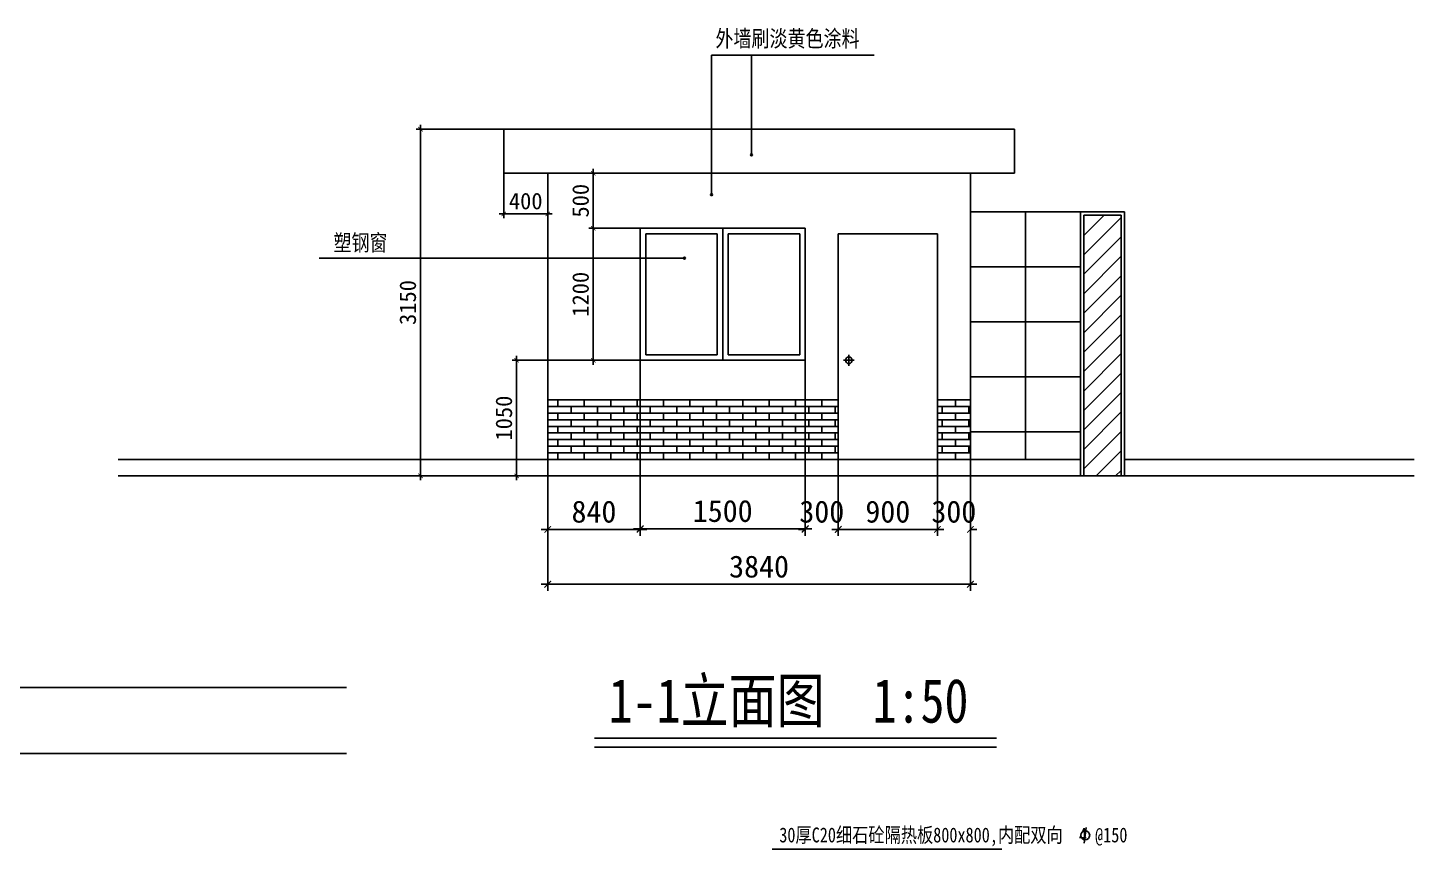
# Model space of a CAD drawing. Extents: x -747684 to -328837, y -438585 to -235181.
# Drawn here: x -341436 to -328837, y -243020 to -235555 of the extents above; entities that cross this region are included whole.
import ezdxf

# ---------------------------------------------------------------- set-up
doc = ezdxf.new("R2010")
doc.units = 0
doc.header["$LTSCALE"] = 100
doc.header["$MEASUREMENT"] = 0
doc.layers.get('0').update_dxf_attribs({"linetype": 'CONTINUOUS'})
doc.layers.get('DEFPOINTS').update_dxf_attribs({"linetype": 'CONTINUOUS'})
doc.layers.add('INSERT', color=7, linetype='CONTINUOUS')
doc.styles.get("Standard").update_dxf_attribs({"font": 'SimSun.ttf'})

# ---------------------------------------------------------------- blocks, each defined once
blk = doc.blocks.new('_ARCHTICK')
at = {"color": 0, "linetype": 'BYBLOCK', "const_width": 0.15}
blk.add_lwpolyline([(-0.5, -0.5), (0.5, 0.5)], dxfattribs=at)

msp = doc.modelspace()

# ---------------------------------------------------------------- linework, layer by layer
at = {"color": 2, "linetype": 'BYBLOCK'}
for p, q in [((-337867, -236437), (-337867, -239667)), ((-337111, -236477), (-337907, -236477)), ((-336297, -237417), (-336297, -236837)), ((-337111, -236877), (-337111, -237286)), ((-336711, -236877), (-336711, -237286)), ((-335708, -236877), (-336337, -236877)), ((-337151, -237246), (-336671, -237246)), ((-336297, -237337), (-336297, -238617)), ((-335871, -237377), (-336337, -237377)), ((-335871, -237377), (-336337, -237377)), ((-336297, -238577), (-337034, -238577)), ((-336994, -238537), (-336994, -239667)), ((-335871, -238577), (-336337, -238577)), ((-335871, -238527), (-335871, -240167)), ((-334371, -238527), (-334371, -240167)), ((-336711, -239417), (-336711, -240672)), ((-334071, -239477), (-334071, -240173)), ((-333171, -239477), (-333171, -240173)), ((-332871, -239477), (-332871, -240672)), ((-337111, -239627), (-337907, -239627)), ((-336297, -239627), (-337034, -239627)), ((-335811, -240113), (-336771, -240113)), ((-336711, -240107), (-336711, -240173)), ((-335931, -240107), (-334311, -240107)), ((-335871, -240107), (-335871, -240173)), ((-334371, -240113), (-334431, -240113)), ((-334371, -240107), (-334371, -240173)), ((-334131, -240113), (-333111, -240113)), ((-334071, -240113), (-334071, -240053)), ((-334071, -240113), (-334011, -240113)), ((-333171, -240113), (-333231, -240113)), ((-333171, -240113), (-333171, -240053)), ((-332871, -240113), (-332871, -240053)), ((-332871, -240113), (-332811, -240113)), ((-336771, -240612), (-332811, -240612))]:
    msp.add_line(p, q, dxfattribs=at)
at = {"layer": 'DEFPOINTS', "color": 0, "linetype": 'BYBLOCK'}
for p in [(-337111, -236477), (-337111, -236877), (-336711, -236877), (-336297, -236877), (-335708, -236877), (-336711, -237246), (-335871, -237377), (-335871, -237377), (-336297, -238577), (-336297, -238577), (-335871, -238527), (-335871, -238577), (-334371, -238527), (-336711, -239417), (-334071, -239477), (-333171, -239477), (-332871, -239477), (-337867, -239627), (-337111, -239627), (-336994, -239627), (-336297, -239627), (-336711, -240107), (-336711, -240113), (-335871, -240107), (-334371, -240107), (-334371, -240107), (-334071, -240113), (-334071, -240113), (-333171, -240113), (-333171, -240113), (-332871, -240113), (-332871, -240113), (-332871, -240612)]:
    msp.add_point(p, dxfattribs=at)
at = {"layer": 'DEFPOINTS', "color": 8, "linetype": 'BYBLOCK'}
for p in [(-335085, -238937), (-335085, -239477)]:
    msp.add_point(p, dxfattribs=at)
at = {"layer": 'INSERT', "color": 2}
for p, q in [((-335222, -237072), (-335222, -235804)), ((-335222, -235804), (-333744, -235804)), ((-334860, -236709), (-334860, -235804)), ((-335469, -237648), (-338789, -237648)), ((-334673, -243020), (-332585, -243020))]:
    msp.add_line(p, q, dxfattribs=at)
at = {"layer": 'INSERT', "color": 7}
for p, q in [((-337111, -236477), (-332471, -236477)), ((-337111, -236877), (-337111, -236477)), ((-332471, -236877), (-332471, -236477)), ((-337111, -236877), (-332471, -236877)), ((-336711, -239477), (-336711, -236877)), ((-332871, -239477), (-332871, -236877)), ((-332871, -237227), (-331871, -237227)), ((-331871, -239627), (-331871, -237227)), ((-331871, -237227), (-331471, -237227)), ((-331471, -239627), (-331471, -237227)), ((-335871, -238577), (-335871, -237377)), ((-335871, -237377), (-334371, -237377)), ((-334371, -238577), (-334371, -237377)), ((-334071, -239477), (-334071, -237427)), ((-334071, -237427), (-333171, -237427)), ((-333171, -239477), (-333171, -237427)), ((-335871, -238577), (-334371, -238577)), ((-334024, -238577), (-333927, -238577)), ((-333976, -238626), (-333976, -238528)), ((-340613, -239477), (-334071, -239477)), ((-334071, -239477), (-331871, -239477)), ((-331471, -239477), (-328837, -239477)), ((-336287, -242091, -1048), (-332633, -242091, -1048)), ((-331818, -242821), (-331837, -242964))]:
    msp.add_line(p, q, dxfattribs=at)
at = {"layer": 'INSERT', "color": 8}
for p, q in [((-332371, -237227), (-332371, -239477)), ((-332871, -237727), (-331871, -237727)), ((-332871, -238227), (-331871, -238227)), ((-332871, -238727), (-331871, -238727)), ((-336711, -238937), (-334071, -238937)), ((-336619, -238937), (-336619, -238997)), ((-336379, -238937), (-336379, -238997)), ((-336139, -238937), (-336139, -238997)), ((-335899, -238937), (-335899, -238997)), ((-335659, -238937), (-335659, -238997)), ((-335419, -238937), (-335419, -238997)), ((-335179, -238937), (-335179, -238997)), ((-334939, -238937), (-334939, -238997)), ((-334699, -238937), (-334699, -238997)), ((-334459, -238937), (-334459, -238997)), ((-334219, -238937), (-334219, -238997)), ((-333171, -238937), (-332871, -238937)), ((-333006, -238937), (-333006, -238997)), ((-336711, -238997), (-334071, -238997)), ((-336711, -239057), (-334071, -239057)), ((-336711, -239117), (-334071, -239117)), ((-336619, -239057), (-336619, -239117)), ((-336499, -238997), (-336499, -239057)), ((-336499, -239117), (-336499, -239177)), ((-336379, -239057), (-336379, -239117)), ((-336259, -238997), (-336259, -239057)), ((-336259, -239117), (-336259, -239177)), ((-336139, -239057), (-336139, -239117)), ((-336019, -238997), (-336019, -239057)), ((-336019, -239117), (-336019, -239177)), ((-335899, -239057), (-335899, -239117)), ((-335779, -238997), (-335779, -239057)), ((-335779, -239117), (-335779, -239177)), ((-335659, -239057), (-335659, -239117)), ((-335539, -238997), (-335539, -239057)), ((-335539, -239117), (-335539, -239177)), ((-335419, -239057), (-335419, -239117)), ((-335299, -238997), (-335299, -239057)), ((-335299, -239117), (-335299, -239177)), ((-335179, -239057), (-335179, -239117)), ((-335059, -238997), (-335059, -239057)), ((-335059, -239117), (-335059, -239177)), ((-334939, -239057), (-334939, -239117)), ((-334819, -238997), (-334819, -239057)), ((-334819, -239117), (-334819, -239177)), ((-334699, -239057), (-334699, -239117)), ((-334579, -238997), (-334579, -239057)), ((-334579, -239117), (-334579, -239177)), ((-334459, -239057), (-334459, -239117)), ((-334339, -238997), (-334339, -239057)), ((-334339, -239117), (-334339, -239177)), ((-334219, -239057), (-334219, -239117)), ((-334099, -238997), (-334099, -239057)), ((-334099, -239117), (-334099, -239177)), ((-333171, -238997), (-332871, -238997)), ((-333171, -239057), (-332871, -239057)), ((-333171, -239117), (-332871, -239117)), ((-333126, -238997), (-333126, -239057)), ((-333126, -239117), (-333126, -239177)), ((-333006, -239057), (-333006, -239117)), ((-332886, -238997), (-332886, -239057)), ((-332886, -239117), (-332886, -239177)), ((-336711, -239177), (-334071, -239177)), ((-336711, -239237), (-334071, -239237)), ((-336619, -239177), (-336619, -239237)), ((-336499, -239237), (-336499, -239297)), ((-336379, -239177), (-336379, -239237)), ((-336259, -239237), (-336259, -239297)), ((-336139, -239177), (-336139, -239237)), ((-336019, -239237), (-336019, -239297)), ((-335899, -239177), (-335899, -239237)), ((-335779, -239237), (-335779, -239297)), ((-335659, -239177), (-335659, -239237)), ((-335539, -239237), (-335539, -239297)), ((-335419, -239177), (-335419, -239237)), ((-335299, -239237), (-335299, -239297)), ((-335179, -239177), (-335179, -239237)), ((-335059, -239237), (-335059, -239297)), ((-334939, -239177), (-334939, -239237)), ((-334819, -239237), (-334819, -239297)), ((-334699, -239177), (-334699, -239237)), ((-334579, -239237), (-334579, -239297)), ((-334459, -239177), (-334459, -239237)), ((-334339, -239237), (-334339, -239297)), ((-334219, -239177), (-334219, -239237)), ((-334099, -239237), (-334099, -239297)), ((-333171, -239177), (-332871, -239177)), ((-333171, -239237), (-332871, -239237)), ((-333126, -239237), (-333126, -239297)), ((-333006, -239177), (-333006, -239237)), ((-332886, -239237), (-332886, -239297)), ((-332871, -239227), (-331871, -239227)), ((-336711, -239297), (-334071, -239297)), ((-336711, -239357), (-334071, -239357)), ((-336619, -239297), (-336619, -239357)), ((-336499, -239357), (-336499, -239417)), ((-336379, -239297), (-336379, -239357)), ((-336259, -239357), (-336259, -239417)), ((-336139, -239297), (-336139, -239357)), ((-336019, -239357), (-336019, -239417)), ((-335899, -239297), (-335899, -239357)), ((-335779, -239357), (-335779, -239417)), ((-335659, -239297), (-335659, -239357)), ((-335539, -239357), (-335539, -239417)), ((-335419, -239297), (-335419, -239357)), ((-335299, -239357), (-335299, -239417)), ((-335179, -239297), (-335179, -239357)), ((-335059, -239357), (-335059, -239417)), ((-334939, -239297), (-334939, -239357)), ((-334819, -239357), (-334819, -239417)), ((-334699, -239297), (-334699, -239357)), ((-334579, -239357), (-334579, -239417)), ((-334459, -239297), (-334459, -239357)), ((-334339, -239357), (-334339, -239417)), ((-334219, -239297), (-334219, -239357)), ((-334099, -239357), (-334099, -239417)), ((-333171, -239297), (-332871, -239297)), ((-333171, -239357), (-332871, -239357)), ((-333126, -239357), (-333126, -239417)), ((-333006, -239297), (-333006, -239357)), ((-332886, -239357), (-332886, -239417)), ((-336711, -239417), (-334071, -239417)), ((-336619, -239417), (-336619, -239477)), ((-336379, -239417), (-336379, -239477)), ((-336139, -239417), (-336139, -239477)), ((-335899, -239417), (-335899, -239477)), ((-335659, -239417), (-335659, -239477)), ((-335419, -239417), (-335419, -239477)), ((-335179, -239417), (-335179, -239477)), ((-334939, -239417), (-334939, -239477)), ((-334699, -239417), (-334699, -239477)), ((-334459, -239417), (-334459, -239477)), ((-334219, -239417), (-334219, -239477)), ((-333171, -239417), (-332871, -239417)), ((-333006, -239417), (-333006, -239477))]:
    msp.add_line(p, q, dxfattribs=at)
at = {"layer": 'INSERT', "color": 6}
for p, q in [((-331841, -239627), (-331841, -237257)), ((-331841, -237257), (-331501, -237257)), ((-331501, -239627), (-331501, -237257)), ((-342174, -242151), (-338540, -242151))]:
    msp.add_line(p, q, dxfattribs=at)
at = {"layer": 'INSERT', "color": 9}
for p, q in [((-331841, -237265), (-331832, -237257)), ((-331841, -237442), (-331656, -237257)), ((-331841, -237619), (-331501, -237279)), ((-335821, -237427), (-335171, -237427)), ((-335821, -238527), (-335821, -237427)), ((-335171, -238527), (-335171, -237427)), ((-335121, -238577), (-335121, -237377)), ((-335071, -238527), (-335071, -237427)), ((-335071, -237427), (-334421, -237427)), ((-334421, -238527), (-334421, -237427)), ((-331841, -237795), (-331501, -237455)), ((-331841, -237972), (-331501, -237632)), ((-331841, -238149), (-331501, -237809)), ((-331841, -238326), (-331501, -237986)), ((-331841, -238503), (-331501, -238163)), ((-331841, -238679), (-331501, -238339)), ((-335821, -238527), (-335171, -238527)), ((-335071, -238527), (-334421, -238527)), ((-331841, -238856), (-331501, -238516)), ((-331841, -239033), (-331501, -238693)), ((-331841, -239210), (-331501, -238870)), ((-331841, -239386), (-331501, -239046)), ((-331841, -239563), (-331501, -239223)), ((-331728, -239627), (-331501, -239400)), ((-331551, -239627), (-331501, -239577)), ((-342774, -241551), (-338540, -241551))]:
    msp.add_line(p, q, dxfattribs=at)
at = {"layer": 'INSERT', "color": 4}
for p, q in [((-340613, -239627), (-328837, -239627)), ((-336287, -242009, -1048), (-332633, -242009, -1048))]:
    msp.add_line(p, q, dxfattribs=at)
at = {"layer": 'INSERT', "color": 7}
for centre, radius in [((-333976, -238577), 30), ((-331827, -242893), 40.2)]:
    msp.add_circle(centre, radius, dxfattribs=at)
for centre, start, end in [((-334860, -236709), 0, 180), ((-334860, -236709), 180, 0), ((-335222, -237072), 0, 180), ((-335222, -237072), 180, 0), ((-335469, -237648), 0, 180), ((-335469, -237648), 180, 0)]:
    msp.add_arc(centre, 8.88, start, end, dxfattribs=at)

# ---------------------------------------------------------------- block references
at = {"color": 2, "linetype": 'BYBLOCK'}
for p, xscale, yscale, zscale, rotation in [((-337867, -236477), 40, 40, 40, 90), ((-336297, -236877), 40, 40, 40, 90), ((-337111, -237246), 40, 40, 40, 180), ((-336297, -237377), 40, 40, 40, 90), ((-336297, -237377), 40, 40, 40, 270), ((-336994, -238577), 40, 40, 40, 90), ((-336297, -238577), 40, 40, 40, 270), ((-337867, -239627), 40, 40, 40, 270), ((-336994, -239627), 40, 40, 40, 270), ((-336711, -240113), 60, 60, 60, 180), ((-335871, -240107), 60, 60, 60, 180), ((-334071, -240113), 60, 60, 60, 180), ((-334071, -240113), 60, 60, 60, 180), ((-332871, -240113), 60, 60, 60, 180), ((-336711, -240612), 60, 60, 60, 180)]:
    msp.add_blockref('_ARCHTICK', p, dxfattribs=dict(at, xscale=xscale, yscale=yscale, zscale=zscale, rotation=rotation))
for p, xscale, yscale, zscale in [((-336711, -237246), 40, 40, 40), ((-335871, -240113), 60, 60, 60), ((-334371, -240107), 60, 60, 60), ((-334371, -240113), 60, 60, 60), ((-333171, -240113), 60, 60, 60), ((-333171, -240113), 60, 60, 60), ((-332871, -240612), 60, 60, 60)]:
    msp.add_blockref('_ARCHTICK', p, dxfattribs=dict(at, xscale=xscale, yscale=yscale, zscale=zscale))

# ---------------------------------------------------------------- texts
at = {"width": 0.8}
for s, height, p in [('外墙刷淡黄色涂料', 150, (-335187, -235728, -5390)), ('塑钢窗', 150, (-338658, -237583, -5390)), ('1-1立面图  1:50', 400, (-336157, -241869, -5390)), ('30厚C20细石砼隔热板800x800,内配双向  4 @150', 135, (-334607, -242957, -8048))]:
    msp.add_text(s, height=height, dxfattribs=at).set_placement(p)
at = {"color": 9, "linetype": 'BYBLOCK', "attachment_point": 5}
for s, insert, char_height in [('\\A1;400', (-336911, -237131), 150), ('\\A1;840', (-336291, -239953), 200), ('\\A1;1500', (-335121, -239947), 200), ('\\A1;300', (-334221, -239953), 200), ('\\A1;900', (-333621, -239953), 200), ('\\A1;300', (-333021, -239953), 200), ('\\A1;3840', (-334791, -240452), 200)]:
    msp.add_mtext(s, dxfattribs=dict(at, insert=insert, char_height=char_height))
at = {"color": 9, "linetype": 'BYBLOCK', "char_height": 150, "attachment_point": 5, "rotation": 90}
for s, insert in [('\\A1;500', (-336412, -237127)), ('\\A1;1200', (-336412, -237977)), ('\\A1;3150', (-337982, -238052)), ('\\A1;1050', (-337109, -239102))]:
    msp.add_mtext(s, dxfattribs=dict(at, insert=insert))

doc.saveas('drawing.dxf')
